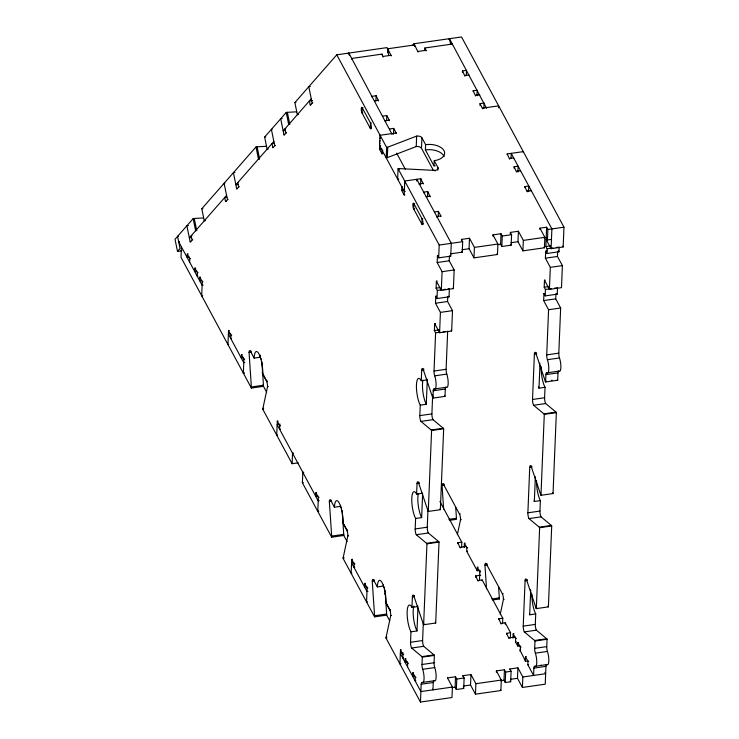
<?xml version="1.0" encoding="UTF-8"?>
<svg xmlns="http://www.w3.org/2000/svg" width="739" height="739" viewBox="0 0 739 739"><rect width="100%" height="100%" fill="white"/><g stroke="black" fill="none" stroke-linecap="round" stroke-linejoin="round"><path stroke-width="1.11" d="M181.434 246.881L181 257.348L251.38 388.049L263.453 386.321A4.222 1.099 81.9 0 0 263.444 385.231L261.846 361.5M188.066 253.939L187.318 254.05L187.17 257.541L189.433 257.209M189.637 262.114L189.775 258.622L187.318 254.05M195.669 268.054L194.911 268.155L194.773 271.647L197.036 271.324M194.911 268.155L197.378 272.737L197.23 276.22L197.987 276.118M200.555 277.134L199.807 277.245L199.659 280.737L201.923 280.414M202.449 295.665L201.701 295.776L202.264 281.827L199.807 277.245M229.275 330.472L228.527 330.582L227.954 344.54L228.702 344.429M228.527 330.582L230.984 335.155L230.845 338.647L231.603 338.536M242.216 354.498L241.459 354.609L241.32 358.092L243.584 357.768M244.11 373.029L243.353 373.14L243.925 359.182L241.459 354.609M278.049 421.045L277.291 421.156L276.719 435.105L277.476 435.003M277.291 421.156L279.758 425.729L279.61 429.22L280.367 429.11M298.159 462.845L292.117 463.704L292.552 453.238L293.549 453.099M342.157 510.64L343.746 534.371A4.222 1.099 81.9 0 1 343.764 535.461L331.682 537.188L302.39 482.779L302.814 472.313L303.821 472.166M316.652 492.737L315.895 492.848L315.747 496.331L318.01 496.008M318.537 511.268L317.788 511.379L318.361 497.421L315.895 492.848M351.709 59.111L351.736 58.455L381.971 54.123L383.171 57.069M352.475 559.284L351.727 559.395L351.154 573.344L351.903 573.233M372.087 96.957L372.114 96.31L376.142 95.728L378.58 100.957M351.727 559.395L354.184 563.968L354.046 567.46L354.803 567.349M375.929 100.966L376.142 95.728M381.943 54.778L381.971 54.123M382.737 153.694L381.98 153.795L379.513 149.223L380.086 135.265L396.187 132.965L396.159 133.62M379.735 143.772L379.763 143.117M379.846 141.158L379.874 140.502M379.957 138.535L379.985 137.888M380.058 135.921L380.086 135.265M381.98 153.795L382.118 150.313L382.876 150.202M365.417 583.311L364.66 583.413L364.521 586.905L366.784 586.581M387.596 52.7L387.763 48.774L414.588 44.931L418.052 52.072M385.231 121.362L385.259 120.716L389.277 120.134L389.259 120.79M364.66 583.413L367.126 587.995L366.553 601.943L367.56 601.805M386.599 120.79L386.82 115.561L382.793 116.134M388.705 55.296L387.134 47.592L336.772 54.815L386.636 147.43L386.211 157.897A4.212 2.356 2.3 0 0 387.31 157.638L416.223 146.553A4.212 2.356 2.3 0 1 421.479 148.262L433.497 170.58M391.227 55.915L387.763 48.774M387.31 157.638L387.735 147.172L416.657 136.087A4.212 2.356 2.3 0 1 421.914 137.805L425.609 144.668L425.396 149.897L434.015 165.915A14.743 8.24 2.3 0 0 435.271 165.702M389.675 129.621L389.702 128.965L393.721 128.383L396.187 132.965M392.123 134.415L348.845 53.088L348.235 53.781M393.481 134.276L393.721 128.383M425.609 144.668A14.743 8.24 2.3 0 1 444.01 150.654A14.743 8.24 2.3 0 1 434.236 160.677L437.931 167.55A4.212 2.356 2.3 0 1 435.132 170.413L399.282 168.603A4.212 2.356 2.3 0 0 398.072 168.677L397.647 179.143A4.212 2.356 2.3 0 1 398.774 179.069M399.254 169.259L399.282 168.603M404.907 194.874L404.159 194.985L401.693 190.403L401.831 186.921L402.589 186.81M385.518 594.405L385.546 593.75M404.51 186.265L404.538 185.609M404.621 183.642L404.649 182.995M404.159 194.985L404.732 181.027L420.824 178.727L423.262 183.956M414.542 46.243L414.588 44.931M416.223 146.553L416.657 136.087M416.731 181.046L416.805 179.3L451.28 243.325L450.753 256.119L438.68 257.846L437.442 255.555L438.199 255.445M419.244 184.528L419.262 183.872L423.29 183.3M424.796 50.594L424.897 47.98L452.351 44.044L452.323 44.7M401.249 649.849L400.492 649.96L399.919 663.918L400.926 663.77M421.479 148.262L421.914 137.805M420.583 184.611L420.824 178.727M426.107 50.917L424.897 47.98M400.492 649.96L402.958 654.542L402.81 658.024L403.568 657.913M423.678 192.777L423.706 192.122L427.733 191.549L430.172 196.777M405.97 658.625L405.212 658.735L405.074 662.218L407.337 661.895M407.531 666.827L407.679 663.308L405.212 658.735M427.521 196.786L427.733 191.549M546.26 664.767A4.212 1.099 81.9 0 0 545.955 666.356L545.225 684.185L522.418 687.446L522.842 676.979L517.919 667.834L509.864 668.98L511.102 671.271L510.667 681.737L505.245 682.513L505.67 672.047L504.441 669.765L496.386 670.91L501.319 680.065L500.885 690.531L475.454 694.17L475.888 683.704L470.955 674.559L462.91 675.705L464.138 677.996L463.713 688.462L456.332 689.515L456.767 679.049L455.529 676.767L447.483 677.922L452.407 687.067L451.982 697.533L420.454 702.05L421.184 684.231A4.212 1.099 81.9 0 1 422.145 682.466A8.425 2.199 81.9 0 0 424.057 678.938A8.425 2.199 81.9 0 0 422.68 669.303A4.212 1.099 81.9 0 1 421.997 664.49L422.292 657.137A4.212 1.099 81.9 0 0 421.941 656.629L411.623 648.038A4.212 1.099 81.9 0 1 410.533 642.265L410.958 631.799A14.743 3.843 81.9 0 1 407.152 611.578A14.743 3.843 81.9 0 1 411.965 607.375L417.997 606.516A14.743 3.843 81.9 0 0 417.609 605.841M411.965 607.375L412.39 596.909A4.212 1.099 81.9 0 1 413.766 595.708L414.524 595.606M427.955 510.206L427.253 527.212A4.212 1.099 81.9 0 0 428.343 532.995L438.661 541.576A4.222 1.099 81.9 0 1 439.021 542.084L435.696 623.023L423.623 624.751L426.948 543.821A4.222 1.099 81.9 0 0 426.588 543.304L416.269 534.722A4.212 1.099 81.9 0 1 415.179 528.939L415.614 518.482A14.743 3.843 81.9 0 1 411.799 498.262A14.743 3.843 81.9 0 1 416.611 494.058L422.653 493.19M416.611 494.058L417.036 483.592A4.212 1.099 81.9 0 1 418.413 482.391L419.17 482.281M432.675 394.995L431.899 413.895A4.212 1.099 81.9 0 0 432.989 419.669L443.308 428.26A4.222 1.099 81.9 0 1 443.668 428.768L440.352 509.698L428.269 511.434L431.594 430.495A4.222 1.099 81.9 0 0 431.234 429.987L420.916 421.406A4.212 1.099 81.9 0 1 419.826 415.623L420.26 405.157A14.743 3.843 81.9 0 1 416.445 384.945A14.743 3.843 81.9 0 1 421.258 380.742L427.299 379.874L426.292 404.298L420.26 405.157M421.258 380.742L421.692 370.276A4.212 1.099 81.9 0 1 423.068 369.075L423.817 368.964M413.563 672.73L412.815 672.841L412.667 676.361L414.93 676.037M434.015 165.915L434.236 160.677M435.114 171.06L435.132 170.413M410.958 631.799L416.999 630.93L417.951 607.624M415.614 518.482L421.646 517.614L422.606 494.308M412.815 672.841L415.272 677.414L415.133 680.905L415.891 680.795M437.821 170.164L437.931 167.55M436.823 217.183L436.851 216.536L440.878 215.954L440.85 216.61M438.199 216.61L438.412 211.382L434.384 211.954M445.543 387.569A4.212 1.099 81.9 0 0 445.303 389.028L444.998 396.381L432.925 398.109L433.22 390.755A4.212 1.099 81.9 0 1 434.181 388.991A8.425 2.199 81.9 0 0 436.093 385.462A8.425 2.199 81.9 0 0 434.717 375.837A4.212 1.099 81.9 0 1 434.033 371.024L435.604 332.846L434.366 330.564L434.652 323.58L435.41 323.479M447.76 296.708L447.566 301.503L452.49 310.657L451.658 331.007L439.585 332.735L440.416 312.385L435.493 303.23L435.779 296.256L436.527 296.145M449.34 288.579L449.081 296.819L437.008 298.547L437.34 290.455L436.102 288.164L436.389 281.189L437.146 281.079M449.432 256.008L449.229 260.802L454.162 269.957L453.395 288.616L441.322 290.344L442.088 271.684L437.155 262.53L437.442 255.555M422.145 682.466L434.218 680.739A8.425 2.199 81.9 0 0 436.13 677.21A8.425 2.199 81.9 0 0 434.754 667.576A4.212 1.099 81.9 0 1 434.07 662.763L434.366 655.41A4.212 1.099 81.9 0 0 434.015 654.902L423.696 646.311A4.212 1.099 81.9 0 1 422.606 640.537L423.299 623.531M438.68 257.846L439.206 245.052L398.072 168.677M433.507 681.035A4.212 1.099 81.9 0 0 433.257 682.494L432.952 689.856L432.601 689.191M434.181 388.991L446.254 387.264A8.425 2.199 81.9 0 0 448.167 383.735A8.425 2.199 81.9 0 0 446.79 374.11A4.212 1.099 81.9 0 1 446.107 369.288L447.677 331.118M462.448 72.246L462.503 70.935L466.521 70.362L466.309 75.59M464.933 76.172L462.503 70.935M461.422 240.055L461.45 239.399L469.496 238.254L474.429 247.399L473.995 257.865L497.476 254.502L497.901 244.036L492.978 234.891L501.024 233.736L502.261 236.027L501.827 246.493L511.157 245.154L511.591 234.688L510.353 232.397L518.409 231.242L523.332 240.397L522.907 250.863L544.431 247.787L544.855 237.321L539.932 228.166L546.638 227.206L547.867 229.496L547.442 239.953L551.47 239.381M450.845 253.791L462.254 252.156L462.679 241.69L461.45 239.399M447.455 678.568L447.483 677.922M473.145 91.424L473.172 90.768L477.2 90.195L476.988 95.423A3.159 0.822 81.9 0 1 477.117 95.7M473.995 257.865L469.071 248.72L469.496 238.254M475.611 95.996L473.172 90.768M457.764 543.396L457.783 542.74L461.81 542.167L461.598 547.396M460.221 547.969L457.783 542.74M456.332 689.515L455.104 687.233L455.529 676.767M479.639 95.423L479.666 94.768L475.639 95.34M479.999 105.557L480.082 103.589L484.11 103.017L483.888 108.254M464.24 547.617L464.415 543.257L465.173 543.147M482.521 108.827L480.082 103.589M480.23 570.332L477.209 570.767L466.743 551.322L466.882 547.83L464.415 543.257M462.882 676.361L462.91 675.705M486.548 108.245L449.46 38.677L448.859 39.37M475.454 694.17L470.531 685.025L470.955 674.559M475.602 577.224L475.648 575.921L480.683 575.201M477.209 570.767L477.357 567.275L478.105 567.173M478.087 581.15L475.648 575.921M492.922 236.194L492.978 234.891M498.566 107.829L498.649 105.862L482.549 108.171M479.463 580.577L479.823 571.857L477.357 567.275M482.114 580.577L482.142 579.921L478.115 580.494M501.827 246.493L500.599 244.203L501.024 233.736M507.157 154.59L507.185 153.934L523.286 151.624L523.249 152.502M509.624 159.162L507.185 153.934M511 158.589L511.212 153.352L551.894 228.914L551.082 248.683L563.155 246.955L563.968 227.187L461.542 36.95L413.969 43.758L412.731 45.171M510.307 233.709L510.353 232.397M513.651 158.589L513.679 157.934L509.651 158.506M514.039 168.067L514.095 166.755L518.113 166.183L517.873 172.067M516.533 171.984L514.095 166.755M496.34 672.222L496.386 670.91M498.723 619.476L498.751 618.82L502.779 618.247L502.557 623.476M501.19 624.049L498.751 618.82M522.907 250.863L517.974 241.708L518.409 231.242M505.19 624.132L505.236 622.82L501.218 623.393M505.245 682.513L504.007 680.231L504.441 669.765M524.745 187.244L524.773 186.588L528.791 186.016L528.579 191.244A3.159 0.822 81.9 0 1 528.755 191.623M506.529 633.97L506.557 633.314L510.575 632.732L510.363 637.969M527.203 191.817L524.773 186.588M508.995 638.542L506.557 633.314M509.836 669.636L509.864 668.98M531.23 191.244L531.258 190.588L527.23 191.161M513.005 638.182L513.189 633.822L513.938 633.711M520.025 645.757L517.762 646.08L515.508 641.886L515.646 638.404L513.189 633.822M517.762 646.08L517.91 642.597L518.667 642.487M522.418 687.446L517.485 678.3L517.919 667.834M520.191 651.53L520.376 647.17L517.91 642.597M526.26 656.592L525.503 656.703L527.969 661.285L527.831 664.767L533.576 675.446L533.881 668.093A4.212 1.099 81.9 0 1 534.833 666.329A8.425 2.199 81.9 0 0 536.745 662.8A8.425 2.199 81.9 0 0 535.378 653.174A4.212 1.099 81.9 0 1 534.685 648.352L534.99 640.999A4.212 1.099 81.9 0 0 534.63 640.491L524.311 631.9A4.212 1.099 81.9 0 1 523.221 626.127L525.087 580.771A4.212 1.099 81.9 0 1 526.464 579.57L527.212 579.468M536.551 480.849A14.743 3.843 81.9 0 0 540.375 500.608L539.95 511.074A4.212 1.099 81.9 0 0 541.04 516.857L551.359 525.438A4.222 1.099 81.9 0 1 551.71 525.946L548.393 606.885L536.32 608.613L539.636 527.683A4.222 1.099 81.9 0 0 539.276 527.175L528.967 518.584A4.212 1.099 81.9 0 1 527.877 512.811L529.734 467.454A4.212 1.099 81.9 0 1 531.11 466.254L531.868 466.143M541.234 366.636A14.743 3.843 81.9 0 0 545.031 387.291L544.597 397.758A4.212 1.099 81.9 0 0 545.687 403.531L556.005 412.122A4.222 1.099 81.9 0 1 556.365 412.63L553.04 493.569L540.966 495.296L544.292 414.357A4.222 1.099 81.9 0 0 543.932 413.849L533.613 405.268A4.212 1.099 81.9 0 1 532.523 399.485L534.38 354.138A4.212 1.099 81.9 0 1 535.757 352.937L536.514 352.826M539.876 229.469L539.932 228.166M525.327 661.063L525.503 656.703M525.484 661.128L520.228 650.662A3.159 1.764 2.2 0 1 520.635 649.165M531.904 594.165A14.743 3.843 81.9 0 0 535.729 613.933L529.687 614.793L530.694 590.378A14.743 3.843 81.9 0 0 530.38 589.824M540.375 500.608L534.343 501.476L535.341 477.052A14.743 3.843 81.9 0 0 535.027 476.507M545.031 387.291L538.99 388.16L539.95 364.844M558.305 371.292A4.212 1.099 81.9 0 0 557.991 372.89L557.686 380.243L545.613 381.971L545.918 374.618A4.212 1.099 81.9 0 1 546.878 372.853A8.425 2.199 81.9 0 0 548.791 369.324A8.425 2.199 81.9 0 0 547.414 359.699A4.212 1.099 81.9 0 1 546.731 354.886L548.578 309.733L543.655 300.579L543.941 293.605L544.689 293.494M557.511 287.767L557.243 294.159L545.17 295.896L545.437 289.494L544.2 287.212L544.486 280.229L545.243 280.127M557.659 251.666L557.465 256.461L562.397 265.615L561.492 287.656L549.419 289.383L550.324 267.342L545.391 258.188L545.678 251.214L547.183 250.992M559.174 247.066L558.98 251.768L546.906 253.495L547.1 248.794L545.872 246.512L546.158 239.528L546.915 239.427M547.442 239.953L546.213 237.672L546.638 227.206M534.833 666.329L546.906 664.601A8.425 2.199 81.9 0 0 548.818 661.072A8.425 2.199 81.9 0 0 547.451 651.438A4.212 1.099 81.9 0 1 546.758 646.625L547.063 639.272A4.212 1.099 81.9 0 0 546.703 638.764L536.385 630.173A4.212 1.099 81.9 0 1 535.295 624.4L535.729 613.933M546.878 372.853L558.952 371.126A8.425 2.199 81.9 0 0 560.864 367.597A8.425 2.199 81.9 0 0 559.488 357.972A4.212 1.099 81.9 0 1 558.804 353.159L560.652 308.006L555.728 298.852L555.94 293.623M292.117 463.704L262.816 409.295A4.212 1.099 81.9 0 1 262.908 408.39L267.527 386.756A4.212 1.099 81.9 0 0 266.446 380.982L262.751 374.119A14.743 3.843 81.9 0 0 258.936 353.898A14.743 3.843 81.9 0 0 254.124 358.101L250.429 351.237A4.212 1.099 81.9 0 0 249.052 352.438L251.371 386.959A4.222 1.099 81.9 0 1 251.38 388.049M385.047 590.304L386.645 614.035A4.222 1.099 81.9 0 1 386.654 615.125L374.581 616.862L343.127 558.435A4.212 1.099 81.9 0 1 343.219 557.529L347.838 535.904A4.212 1.099 81.9 0 0 346.748 530.122L343.053 523.258A14.743 3.843 81.9 0 0 339.238 503.047A14.743 3.843 81.9 0 0 334.425 507.24L330.73 500.377A4.212 1.099 81.9 0 0 329.354 501.578L331.672 536.098A4.222 1.099 81.9 0 1 331.682 537.188M420.454 702.05L386.017 638.099A4.212 1.099 81.9 0 1 386.109 637.194L390.737 615.569A4.212 1.099 81.9 0 0 389.647 609.795L385.952 602.932A14.743 3.843 81.9 0 0 382.137 582.711A14.743 3.843 81.9 0 0 377.324 586.914L373.629 580.05A4.212 1.099 81.9 0 0 372.253 581.251L374.571 615.763A4.222 1.099 81.9 0 1 374.581 616.862M457.358 534.639L460.536 519.766A4.212 1.099 81.9 0 0 459.446 513.984L443.428 484.239A4.212 1.099 81.9 0 0 442.051 485.44L443.649 509.171M500.248 614.303L503.425 599.431A4.212 1.099 81.9 0 0 502.335 593.657L486.317 563.912A4.212 1.099 81.9 0 0 484.95 565.113L486.539 588.844M203.576 217.959L194.274 218.476A4.212 0.887 -11.5 0 0 193.165 218.596L175.032 239.27L177.489 251.38L181.96 250.733M205.377 220.647A4.212 0.887 -11.5 0 1 204.26 220.841L201.802 208.74L255.999 146.932A4.212 0.887 -11.5 0 1 257.117 146.812L266.419 146.294M268.22 148.982A4.212 0.887 -11.5 0 1 267.102 149.176L264.645 137.075L286.233 112.448A4.212 0.887 -11.5 0 1 287.351 112.328L296.653 111.811M298.454 114.508A4.212 0.887 -11.5 0 1 297.337 114.702L294.879 102.592L336.772 54.815M177.489 251.38L180.03 248.48L177.572 236.369L178.33 236.268M226.568 195.401L189.341 237.856L191.54 237.542M273.855 141.472L235.88 184.787L238.069 184.473M311.267 98.814L283.166 130.858L285.356 130.544M188.39 225.543L186.884 225.755L190.163 241.893L192.777 239.667M226.975 197.202L224.711 197.525L225.524 201.562L228.148 199.327M234.928 172.464L233.413 172.686L236.692 188.824L239.316 186.588M274.261 143.274L271.998 143.597L272.811 147.634L275.435 145.398M282.215 118.545L280.7 118.757L283.979 134.895L286.603 132.66M312.421 100.504L309.401 100.938L310.223 104.975L312.837 102.739M383.199 56.413L391.254 55.259M418.08 51.416L426.135 50.27M310.315 86.491L308.8 86.712L312.08 102.85M464.96 75.517L468.988 74.935M310.223 104.975L310.971 104.864M374.581 100.883L378.608 100.31M363.043 107.737L362.286 107.848A3.159 0.822 81.9 0 0 361.26 108.744A3.159 0.822 81.9 0 0 362.073 113.076L370.285 128.327L371.292 128.189M477.745 95.313L476.988 95.423L476.47 94.472M362.831 112.965L362.073 113.076L362.286 107.848L370.507 123.099A3.159 0.822 81.9 0 1 371.32 127.431A3.159 0.822 81.9 0 1 370.285 128.327L370.507 123.099L371.255 122.988M272.155 129.26L271.398 129.371L274.677 145.509M285.781 128.632L285.023 128.734L285.845 132.771M283.979 134.895L284.737 134.784M272.811 147.634L273.569 147.523M380.668 145.592L379.661 145.731L404.298 191.493L405.305 191.355M379.513 149.223L381.777 148.899M224.868 183.189L224.111 183.3L227.39 199.438M238.494 182.561L237.736 182.662L238.558 186.699M236.692 188.824L237.45 188.713M225.524 201.562L226.282 201.451M516.552 171.337L520.579 170.755M401.693 190.403L403.956 190.08M426.172 196.703L430.2 196.121M414.634 203.558L413.886 203.668A3.159 0.822 81.9 0 0 412.852 204.564A3.159 0.822 81.9 0 0 413.664 208.897L421.886 224.148L423.392 223.935M191.955 235.63L191.198 235.741L192.02 239.769M179.42 241.625L178.662 241.736L202.126 285.309L203.133 285.162M414.671 208.749L413.664 208.897L413.886 203.668L422.098 218.92A3.159 0.822 81.9 0 1 422.911 223.252A3.159 0.822 81.9 0 1 421.886 224.148L422.098 218.92L422.856 218.809M190.163 241.893L190.911 241.792M189.775 258.622L190.533 258.521M197.378 272.737L198.126 272.626M439.206 245.052L462.679 241.69M502.261 236.027L511.591 234.688M547.867 229.496L563.968 227.187M202.264 281.827L203.022 281.716M474.429 247.399L497.901 244.036M523.332 240.397L544.855 237.321M462.023 249.727L469.071 248.72M497.578 244.637L500.599 244.203M510.935 242.725L517.974 241.708M544.116 237.967L546.213 237.672M201.701 295.776L202.698 295.628M545.872 246.512L550.398 245.865M437.155 262.53L449.229 260.802M547.1 248.794L553.141 247.934M556.162 247.5L558.425 247.177M442.088 271.684L454.162 269.957M545.391 258.188L557.465 256.461M550.324 267.342L562.397 265.615M436.102 288.164L439.881 287.628M437.34 290.455L441.867 289.808M443.372 289.596L445.645 289.263M447.908 288.94L449.414 288.727M544.2 287.212L548.726 286.556M435.493 303.23L447.566 301.503M230.642 333.751L228.379 334.074L243.778 362.673L244.785 362.526M545.437 289.494L551.47 288.635M554.49 288.201L556.753 287.877M230.984 335.155L231.741 335.053M440.416 312.385L452.49 310.657M543.655 300.579L555.728 298.852M250.429 351.237L251.177 351.127M249.052 352.438L251.315 352.115M548.578 309.733L560.652 308.006M434.366 330.564L438.892 329.908M243.925 359.182L244.683 359.08M254.124 358.101L260.156 357.242L261.236 359.237M435.604 332.846L440.13 332.199M443.151 331.765L445.414 331.442M243.353 373.14L244.36 372.992M266.446 380.982L267.195 380.871M251.371 386.959L263.444 385.231M267.527 386.756L268.285 386.654M421.692 370.276L423.955 369.953M534.38 354.138L536.643 353.815M434.033 371.024L446.107 369.288M546.731 354.886L558.804 353.159M434.717 375.837L446.79 374.11M547.414 359.699L559.488 357.972M262.908 408.39L263.666 408.279M262.816 409.295L263.574 409.184M433.22 390.755L445.303 389.028M545.918 374.618L557.991 372.89M423.068 369.075L432.574 397.314L433.331 397.203M535.757 352.937L545.271 381.176L546.029 381.065M551.303 380.308L552.061 380.206M280.164 424.204L277.143 424.639L318.213 500.913L319.22 500.765M279.758 425.729L280.506 425.618M419.826 415.623L431.899 413.895M532.523 399.485L544.597 397.758M420.916 421.406L432.989 419.669M533.613 405.268L545.687 403.531M431.234 429.987L443.308 428.26M543.932 413.849L556.005 412.122M431.594 430.495L443.668 428.768M544.292 414.357L556.365 412.63M302.39 482.779L303.387 482.632M318.361 497.421L319.109 497.319M417.036 483.592L419.309 483.269M529.734 467.454L531.997 467.131M330.73 500.377L331.488 500.275M443.428 484.239L444.185 484.137M329.354 501.578L331.617 501.254M442.051 485.44L444.315 485.117M334.425 507.24L340.467 506.381L341.547 508.386M317.788 511.379L318.795 511.231M418.413 482.391L427.927 510.631L428.685 510.52M531.11 466.254L540.625 494.493L541.373 494.382M346.748 530.122L347.506 530.02M459.446 513.984L460.194 513.882M331.672 536.098L343.746 534.371M448.896 519.314L456.443 518.233L455.723 507.444M449.663 520.302L456.453 519.323A4.222 1.099 81.9 0 0 456.443 518.233M347.838 535.904L348.596 535.793M460.536 519.766L461.284 519.656M415.179 528.939L427.253 527.212M527.877 512.811L539.95 511.074M416.269 534.722L428.343 532.995M528.967 518.584L541.04 516.857M426.588 543.304L438.661 541.576M539.276 527.166L551.359 525.438M426.948 543.821L439.021 542.084M539.636 527.683L551.71 525.946M343.219 557.529L343.968 557.418M343.127 558.435L343.875 558.324M353.842 562.555L351.579 562.878L366.978 591.477L367.985 591.339M460.249 547.322L466.54 546.417M354.184 563.968L354.942 563.857M466.882 547.83L467.639 547.719M466.743 551.322L467.491 551.211M373.629 580.05L374.387 579.939M486.317 563.912L487.075 563.802M372.253 581.251L374.516 580.919M484.95 565.113L487.213 564.781M367.126 587.995L367.883 587.884M479.823 571.857L480.572 571.746M377.324 586.914L383.365 586.045L384.437 588.05M384.539 593.897L385.296 593.786M412.39 596.909L413.905 596.696M525.087 580.771L527.35 580.448M389.647 609.795L390.395 609.684M502.335 593.657L503.093 593.546M374.571 615.763L386.645 614.035M491.795 598.978L499.342 597.897L498.613 587.108M492.562 599.966L499.352 598.987A4.222 1.099 81.9 0 0 499.342 597.897M390.737 615.569L391.485 615.458M503.425 599.431L504.183 599.32M413.766 595.708L423.281 623.947L424.029 623.845M526.464 579.57L535.969 607.809L536.726 607.707M386.109 637.194L386.866 637.092M386.017 638.099L386.774 637.988M410.533 642.265L422.606 640.537M523.221 626.127L535.295 624.4M411.623 648.038L423.696 646.311M524.311 631.9L536.385 630.173M403.365 653.017L400.344 653.452L420.879 691.584L452.407 687.067M509.014 637.886L515.055 637.027M402.958 654.542L403.706 654.431M515.646 638.404L516.404 638.293M515.508 641.886L516.265 641.785M421.941 656.629L434.015 654.902M534.63 640.491L546.703 638.764M422.292 657.137L434.366 655.41M534.99 640.999L547.063 639.272M407.679 663.308L408.436 663.197M520.376 647.17L521.124 647.059M421.997 664.49L434.07 662.763M534.685 648.352L546.758 646.625M422.68 669.303L434.754 667.576M535.378 653.174L547.451 651.438M415.272 677.414L416.029 677.312M527.969 661.285L528.727 661.174M527.831 664.767L528.579 664.657M421.184 684.231L433.257 682.494M456.767 679.049L464.138 677.996M505.67 672.047L511.102 671.271M533.881 668.093L545.955 666.356M475.888 683.704L501.319 680.065M522.842 676.979L545.65 673.719L544.929 672.379M452.083 687.658L455.104 687.233M463.482 686.032L470.531 685.025M500.488 680.73L504.007 680.231M510.446 679.307L517.485 678.3M528.154 661.544L526.233 661.109A2.346 1.312 2.3 0 1 525.512 660.472M562.693 246.096L563.155 246.955M528.071 190.292L528.579 191.244M558.287 250.484L558.98 251.768M546.158 239.528L551.082 248.683M544.126 247.214L544.431 247.787M545.678 251.214L546.906 253.495M556.864 293.448L557.243 294.159M544.486 280.229L549.419 289.383M543.941 293.605L545.17 295.896M510.852 244.581L511.157 245.154M497.014 253.653L497.476 254.502M461.94 251.583L462.254 252.156M386.82 115.561L389.277 120.134M438.412 211.382L440.878 215.954M396.658 153.158L405.286 169.176M450.439 255.546L450.753 256.119M453.09 288.044L453.395 288.616M448.776 296.247L449.081 296.819M436.389 281.189L441.322 290.344M435.779 296.256L437.008 298.547M451.196 330.148L451.658 331.007M434.652 323.58L439.585 332.735M540.976 665.045L541.336 665.71M498.853 598.063L499.352 598.987M439.936 501.541L461.81 542.167M482.142 579.921L502.779 618.247M505.236 622.82L510.575 632.732M510.279 681.025L510.667 681.737M500.423 689.672L500.885 690.531M463.251 687.603L463.713 688.462M262.151 372.632L267.065 381.767M342.6 522.039L347.515 531.184M385.388 601.518L390.552 611.098M262.816 385.13L266.64 392.233M343.266 534.537L347.09 541.65M386.155 614.201L389.693 620.76M449.469 38.668L450.587 44.174M413.969 43.758L414.413 45.957M348.854 53.079L349.307 55.277M287.351 112.328L289.808 124.429A4.212 0.887 -11.5 0 0 288.69 124.549L286.233 112.448M257.117 146.812L259.574 158.913M255.999 146.932L258.456 159.033A4.212 0.887 -11.5 0 1 259.509 158.913M194.274 218.476L196.731 230.577M193.165 218.596L195.623 230.697A4.212 0.887 -11.5 0 1 196.666 230.577M295.988 102.398A4.212 0.887 -11.5 0 1 294.879 102.592M265.754 136.881A4.212 0.887 -11.5 0 1 264.645 137.075M202.92 208.546A4.212 0.887 -11.5 0 1 201.802 208.74M546.648 664.481A4.212 1.099 81.9 0 1 546.906 664.601M548.393 606.885A4.212 1.099 81.9 0 1 548.042 606.082M536.32 608.613A4.212 1.099 81.9 0 1 535.969 607.809M553.04 493.569A4.212 1.099 81.9 0 1 552.698 492.765M540.966 495.296A4.212 1.099 81.9 0 1 540.625 494.493M545.613 381.971A4.212 1.099 81.9 0 1 545.271 381.176M557.686 380.243A4.212 1.099 81.9 0 1 557.363 379.504M558.684 371.006A4.212 1.099 81.9 0 1 558.952 371.126M534.343 501.476A14.743 3.843 81.9 0 1 534.029 500.857M538.99 388.16A14.743 3.843 81.9 0 1 538.371 386.857M539.673 363.182A14.743 3.843 81.9 0 1 539.987 363.736M529.687 614.793A14.743 3.843 81.9 0 1 529.373 614.174M445.829 387.181A4.212 1.099 81.9 0 1 446.254 387.264M432.925 398.109A4.212 1.099 81.9 0 1 432.574 397.314M444.998 396.381A4.212 1.099 81.9 0 1 444.647 395.587M428.269 511.434A4.212 1.099 81.9 0 1 427.927 510.631M440.352 509.698A4.212 1.099 81.9 0 1 440.019 508.959M423.623 624.751A4.212 1.099 81.9 0 1 423.281 623.947M435.696 623.023A4.212 1.099 81.9 0 1 435.373 622.275M433.784 680.656A4.212 1.099 81.9 0 1 434.218 680.739M426.292 404.298A14.743 3.843 81.9 0 1 422.976 380.142M426.911 379.209A14.743 3.843 81.9 0 1 427.299 379.874M421.646 517.614A14.743 3.843 81.9 0 1 418.32 493.467M416.999 630.93A14.743 3.843 81.9 0 1 413.895 605.998M383.365 586.045A14.743 3.843 81.9 0 1 383.421 584.983M340.467 506.381A14.743 3.843 81.9 0 1 340.531 505.319M260.156 357.242A14.743 3.843 81.9 0 1 260.322 355.154M387.735 147.172A4.212 2.356 2.3 0 1 386.636 147.43M425.396 149.897A14.743 8.24 2.3 0 1 444.121 156.613"/></g></svg>
